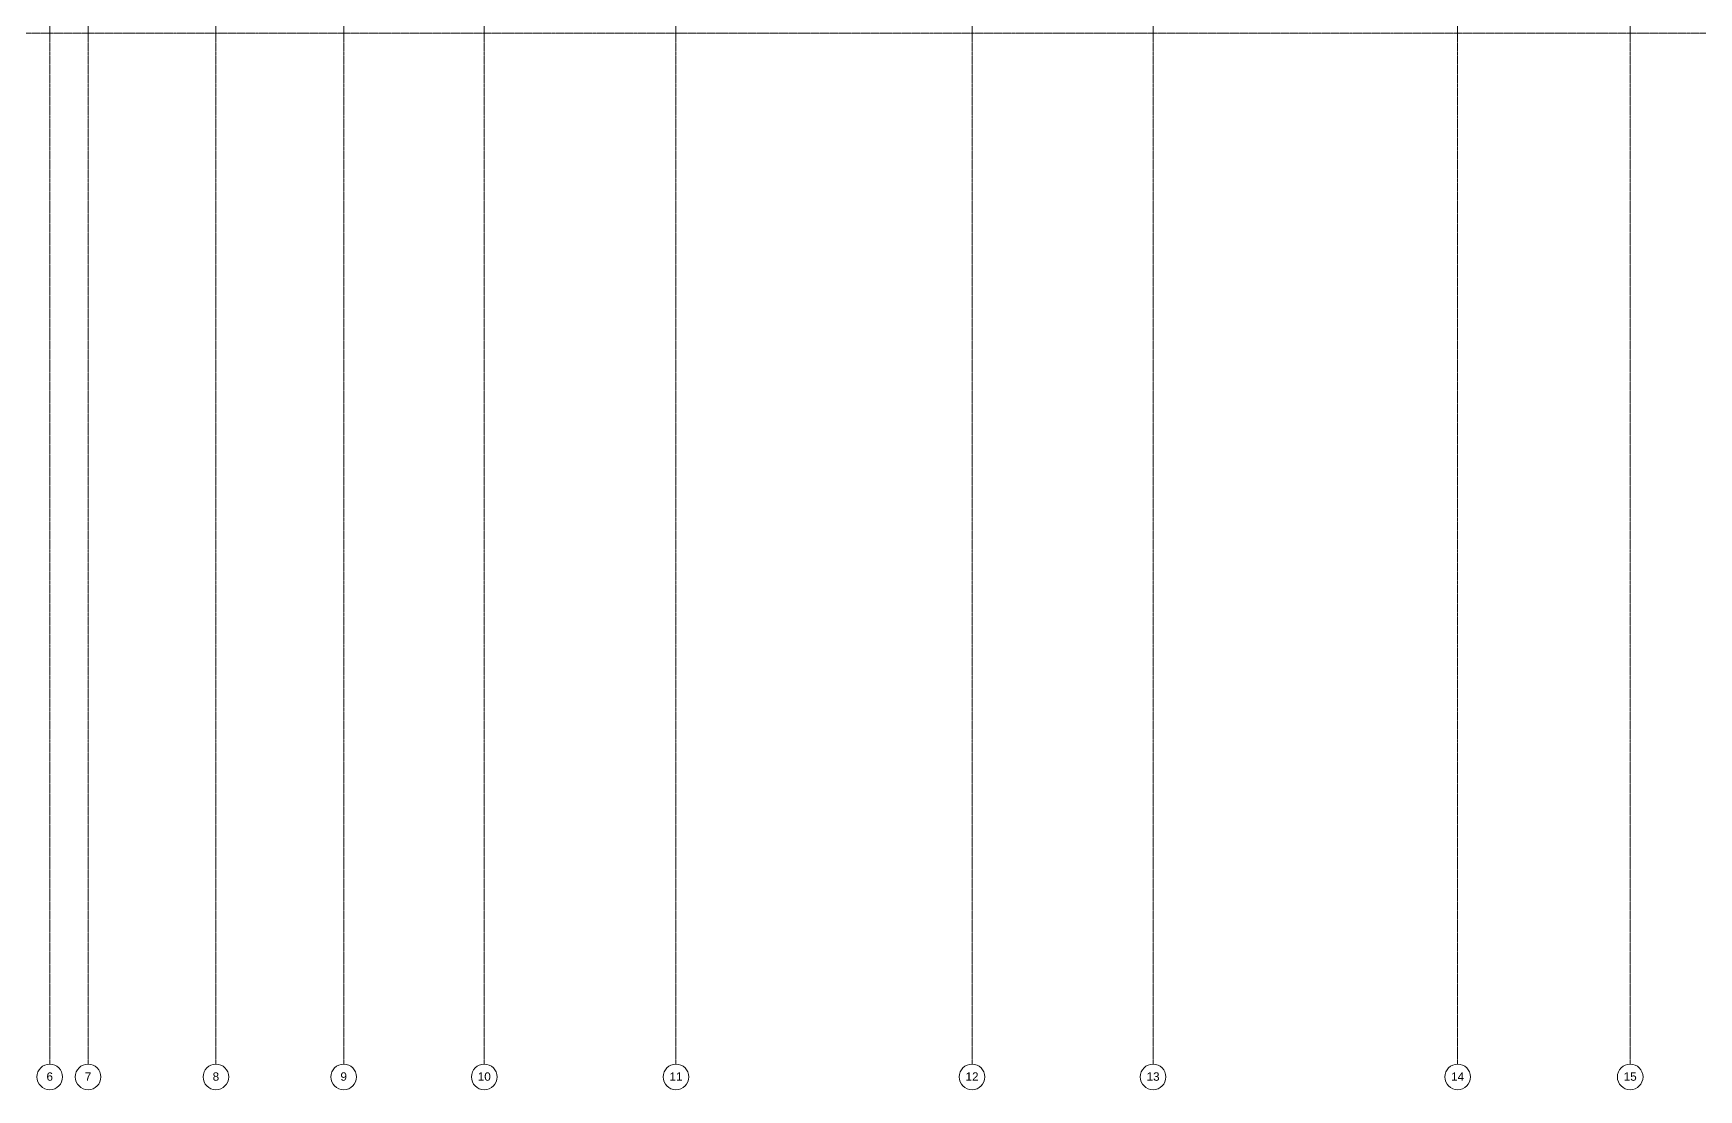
# Model space of a CAD drawing. Header units: inches. Extents: x -3679 to 241, y -496 to 3453.
# Drawn here: x -2882 to -2100, y -496 to 0 of the extents above; entities that cross this region are included whole.
import ezdxf

# ---------------------------------------------------------------- set-up
doc = ezdxf.new("R2010")
doc.units = ezdxf.units.IN
doc.header["$MEASUREMENT"] = 0
doc.linetypes.add('Grid Line', pattern=[0.875, 0.5, -0.125, 0.125, -0.125])
doc.layers.add('S-GRID', color=1, linetype='Continuous', lineweight=9)
doc.layers.add('S-GRID-IDEN', color=1, linetype='Continuous', lineweight=13)
doc.styles.add('Arial', font='arial.ttf', dxfattribs={"height": 3.934132})

# ---------------------------------------------------------------- blocks, each defined once
blk = doc.blocks.new('Grid - 3_16_-139788-MAIN LEVEL')
at = {"layer": 'S-GRID-IDEN'}
blk.add_circle((0, 0), 0.188, dxfattribs=at)

msp = doc.modelspace()

# ---------------------------------------------------------------- linework, layer by layer
at = {"layer": 'S-GRID', "linetype": 'Grid Line'}
msp.add_line((-3666.39, 0), (228, 0), dxfattribs=at)

# ---------------------------------------------------------------- block references
at = {"layer": 'S-GRID-IDEN', "xscale": 31.99999999999999, "yscale": 31.99999999999999, "zscale": 31.99999999999999, "rotation": 180}
for p in [(-2874, -490.26), (-2856, -490.26), (-2796, -490.26), (-2736, -490.26), (-2670, -490.26), (-2580, -490.26), (-2441, -490.26), (-2356, -490.26), (-2213, -490.26), (-2132, -490.26)]:
    msp.add_blockref('Grid - 3_16_-139788-MAIN LEVEL', p, dxfattribs=at)

# ---------------------------------------------------------------- next in the draw order: texts
at = {"layer": 'S-GRID-IDEN', "lineweight": 9, "attachment_point": 2, "line_spacing_factor": 0.938532, "style": 'Arial', "bg_fill": 3, "box_fill_scale": 1.25, "bg_fill_color": 0, "bg_fill_transparency": 0}
for s, insert, char_height, width in [('6', (-2874, -488.11), 3.93, 3.648), ('7', (-2856, -488.11), 3.93, 3.648), ('8', (-2796, -488.11), 3.93, 3.648), ('9', (-2736, -488.11), 3.93, 3.648), ('10', (-2670, -488.11), 3.934, 7.296), ('11', (-2580, -488.11), 3.934, 7.296), ('12', (-2441, -488.11), 3.934, 7.296), ('13', (-2356, -488.11), 3.934, 7.296), ('14', (-2213, -488.11), 3.934, 7.296), ('15', (-2132, -488.11), 3.934, 7.296)]:
    msp.add_mtext(s, dxfattribs=dict(at, insert=insert, char_height=char_height, width=width))

# ---------------------------------------------------------------- next in the draw order: linework, layer by layer
at = {"layer": 'S-GRID', "linetype": 'Grid Line'}
for p, q in [((-2874, 1771.74), (-2874, -484.26)), ((-2856, 1771.74), (-2856, -484.26)), ((-2796, 1771.74), (-2796, -484.26)), ((-2736, 1771.74), (-2736, -484.26)), ((-2670, 1771.74), (-2670, -484.26)), ((-2580, 1771.74), (-2580, -484.26)), ((-2441, 1771.74), (-2441, -484.26)), ((-2356, 1771.74), (-2356, -484.26)), ((-2213, 1771.74), (-2213, -484.26)), ((-2132, 1771.74), (-2132, -484.26))]:
    msp.add_line(p, q, dxfattribs=at)

doc.saveas('drawing.dxf')
